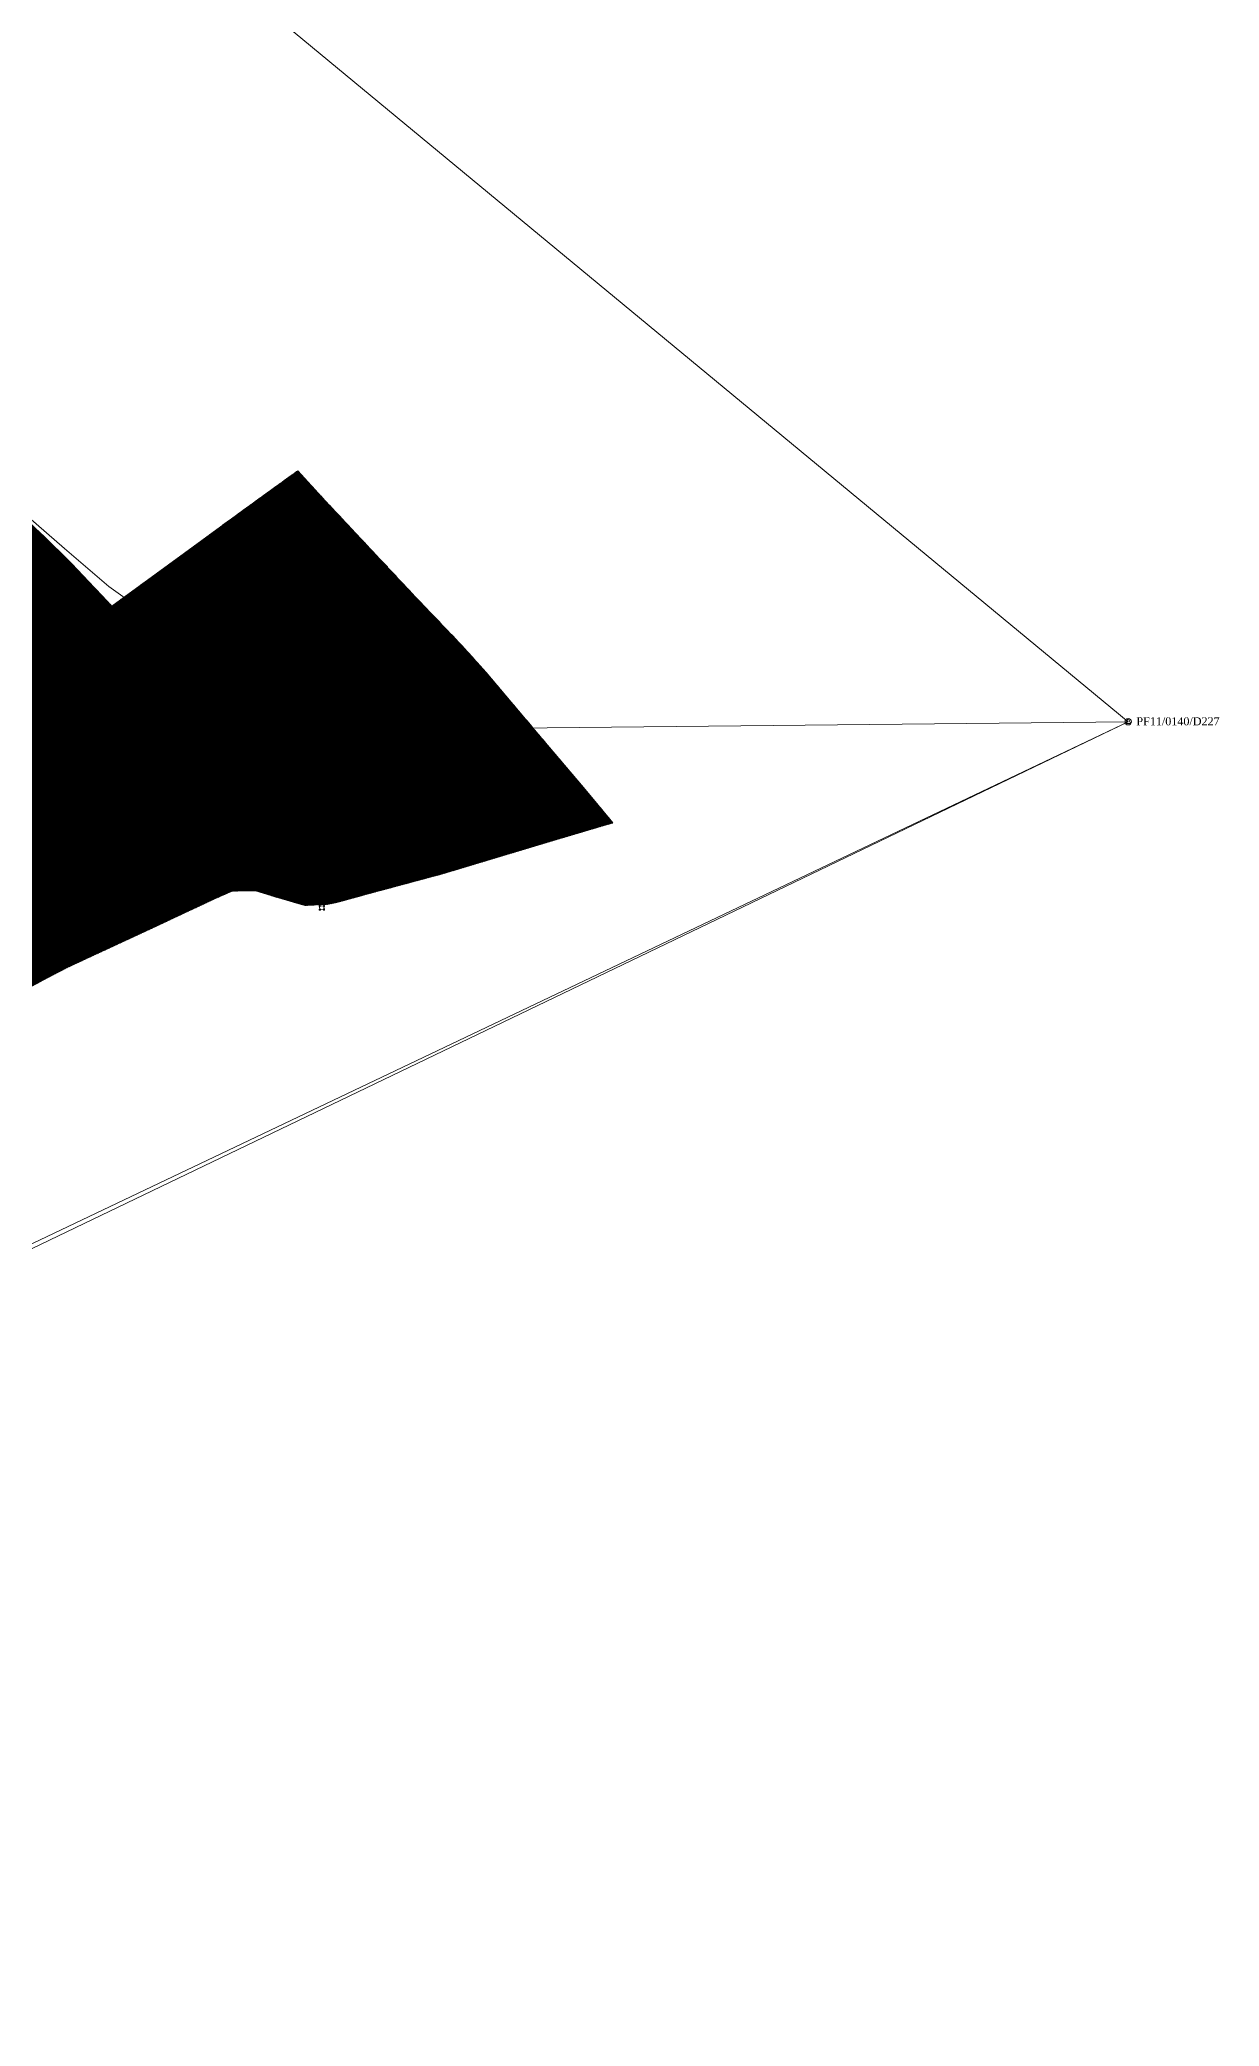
# Model space of a CAD drawing. Header units: metres. Extents: x 1634723 to 1639087, y 4998862 to 5000837.
# Drawn here: x 1635340 to 1635782, y 4999580 to 5000325 of the extents above; entities that cross this region are included whole.
import ezdxf

# ---------------------------------------------------------------- set-up
doc = ezdxf.new("R2010")
doc.units = ezdxf.units.M
doc.header["$MEASUREMENT"] = 0
doc.linetypes.add('DASHED2', pattern=[0.9525, 0.635, -0.3175])
for name, color, linetype, lineweight in [('Estratto di Mappa_Num_Penna__210', 6, 'Continuous', 18), ('Estratto di Mappa_Num_Penna__3', 3, 'Continuous', 18), ('Estratto di Mappa_Num_Penna__5', 5, 'Continuous', 18), ('Estratto di Mappa_Num_Penna__6', 6, 'Continuous', 18), ('Estratto di Mappa_Num_Penna__7', 7, 'Continuous', 18), ('Rilevato_Num_Penna__7', 7, 'Continuous', 18), ('Superficie Estratto di Mappa_Num_Penna__255', 255, 'Continuous', 18)]:
    doc.layers.add(name, color=color, linetype=linetype, lineweight=lineweight)
doc.styles.add('GENERATED_STYLE_2', font='times.ttf')

msp = doc.modelspace()

# ---------------------------------------------------------------- hatches: boundary and pattern name
at = {"true_color": 0xed1f24, "transparency": 33554577}
h = msp.add_hatch(dxfattribs=at)
h.set_pattern_fill('ANSI31', color=240)
h.set_pattern_definition([(45, (0, 0), (-0.0883883476483, 0.0883883476483), [])])
h.paths.add_polyline_path([(1635526.24, 5000065.47), (1635507.46, 5000087.71), (1635497.81, 5000098.43), (1635480.45, 5000116.54), (1635458.69, 5000139.76), (1635446.95, 5000152.25), (1635436.73, 5000163.39), (1635413.72, 5000146.74), (1635394.33, 5000132.45), (1635367.06, 5000112.66), (1635351.85, 5000128.57), (1635343.41, 5000137), (1635326.46, 5000153.08), (1635315.06, 5000164.62), (1635299.63, 5000180.47), (1635286.07, 5000194.2), (1635268.14, 5000212.57), (1635245.57, 5000235.23), (1635231.89, 5000248.52), (1635230.69, 5000247.21), (1635206.75, 5000218.51), (1635179.44, 5000185.08), (1635118.26, 5000112.86), (1635097.59, 5000123.11), (1635072.39, 5000135.49), (1635065.99, 5000138.61), (1635039.18, 5000151.68), (1635007.83, 5000167.08), (1634978.71, 5000181.7), (1634946.14, 5000197.62), (1634921.63, 5000209.59), (1634880.08, 5000229.83), (1634856.16, 5000241.51), (1634804.13, 5000266.71), (1634765.36, 5000285.77), (1634759.43, 5000288.75), (1634759.05, 5000282.91), (1634764.46, 5000280.19), (1634776.24, 5000274.43), (1634794.75, 5000265.4), (1634811.14, 5000257.55), (1634834.33, 5000246.09), (1634848.1, 5000239.4), (1634861.32, 5000233.11), (1634882.43, 5000222.64), (1634892.46, 5000217.83), (1634908.18, 5000210.06), (1634943.2, 5000192.84), (1634951.26, 5000188.87), (1634956.81, 5000186.19), (1634959.06, 5000185.25), (1634972.31, 5000178.74), (1634890.31, 5000047.06), (1634973.84, 4999995.04), (1634999.3, 4999980.22), (1635039.01, 4999956.85), (1635071.14, 4999938.34), (1635094.15, 4999924.96), (1635112.74, 4999913.87), (1635123.75, 4999907.63), (1635146.41, 4999893.67), (1635160.05, 4999885.62), (1635167.01, 4999881.17), (1635171.77, 4999880.3), (1635176.39, 4999882.42), (1635199.27, 4999895.15), (1635224.34, 4999909.14), (1635243.82, 4999919.49), (1635286.62, 4999942.82), (1635318.08, 4999959.84), (1635342.78, 4999973.26), (1635350.54, 4999977.25), (1635379.86, 4999990.85), (1635405.74, 5000002.97), (1635412.12, 5000005.78), (1635420.86, 5000005.94), (1635428.23, 5000003.63), (1635439.41, 5000000.39), (1635447.93, 5000000.82), (1635451.37, 5000001.52), (1635463.57, 5000004.87), (1635491, 5000012.24), (1635532.33, 5000024.69), (1635554.97, 5000031.36), (1635543.88, 5000044.58)])

# ---------------------------------------------------------------- linework, layer by layer
at = {"layer": 'Estratto di Mappa_Num_Penna__210', "linetype": 'Continuous', "flags": 128}
for points in [[(1635318.08, 4999959.84), (1635342.78, 4999973.26), (1635350.54, 4999977.25), (1635379.86, 4999990.85), (1635405.74, 5000002.97), (1635412.12, 5000005.78), (1635420.86, 5000005.94), (1635428.23, 5000003.63), (1635439.41, 5000000.39), (1635447.93, 5000000.82), (1635451.37, 5000001.52), (1635463.57, 5000004.87), (1635491, 5000012.24), (1635532.63, 5000024.79), (1635554.97, 5000031.36), (1635543.88, 5000044.58), (1635526.24, 5000065.47), (1635507.46, 5000087.71), (1635497.81, 5000098.43), (1635480.45, 5000116.54), (1635458.69, 5000139.76), (1635446.95, 5000152.25), (1635436.73, 5000163.39), (1635413.72, 5000146.74), (1635394.33, 5000132.45), (1635367.06, 5000112.66), (1635351.85, 5000128.57), (1635343.41, 5000137), (1635326.46, 5000153.08)], [(1635436.73, 5000163.39), (1635413.72, 5000146.74)], [(1635446.95, 5000152.25), (1635436.73, 5000163.39)], [(1635343.41, 5000137), (1635326.46, 5000153.08)], [(1635458.69, 5000139.76), (1635446.95, 5000152.25)], [(1635413.72, 5000146.74), (1635394.33, 5000132.45)], [(1635351.85, 5000128.57), (1635343.41, 5000137)], [(1635480.45, 5000116.54), (1635458.69, 5000139.76)], [(1635367.06, 5000112.66), (1635351.85, 5000128.57)], [(1635394.33, 5000132.45), (1635367.06, 5000112.66)], [(1635497.81, 5000098.43), (1635480.45, 5000116.54)], [(1635507.46, 5000087.71), (1635497.81, 5000098.43)], [(1635526.24, 5000065.47), (1635507.46, 5000087.71)], [(1635543.88, 5000044.58), (1635526.24, 5000065.47)], [(1635554.97, 5000031.36), (1635543.88, 5000044.58)], [(1635532.63, 5000024.79), (1635554.97, 5000031.36)], [(1635491, 5000012.24), (1635532.63, 5000024.79)], [(1635463.57, 5000004.87), (1635491, 5000012.24)], [(1635379.86, 4999990.85), (1635405.74, 5000002.97)], [(1635405.74, 5000002.97), (1635412.12, 5000005.78)], [(1635412.12, 5000005.78), (1635420.86, 5000005.94)], [(1635420.86, 5000005.94), (1635428.23, 5000003.63)], [(1635428.23, 5000003.63), (1635439.41, 5000000.39)], [(1635439.41, 5000000.39), (1635447.93, 5000000.82)], [(1635447.93, 5000000.82), (1635451.37, 5000001.52)], [(1635451.37, 5000001.52), (1635463.57, 5000004.87)], [(1635350.54, 4999977.25), (1635379.86, 4999990.85)], [(1635342.78, 4999973.26), (1635350.54, 4999977.25)], [(1635318.08, 4999959.84), (1635342.78, 4999973.26)]]:
    msp.add_lwpolyline(points, dxfattribs=at)
at = {"layer": 'Estratto di Mappa_Num_Penna__3', "linetype": 'Continuous'}
for p, q in [((1634821.55, 5000835.17), (1635748.27, 5000069.28)), ((1635427.87, 5000155.96), (1635427.62, 5000155.96)), ((1635427.74, 5000156.09), (1635427.74, 5000155.84)), ((1635427.74, 5000155.96), (1635427.74, 5000155.96)), ((1635436.05, 5000161.75), (1635435.8, 5000161.75)), ((1635435.93, 5000161.88), (1635435.93, 5000161.63)), ((1635435.93, 5000161.75), (1635435.93, 5000161.75)), ((1635453.37, 5000142.62), (1635453.12, 5000142.62)), ((1635453.25, 5000142.74), (1635453.25, 5000142.49)), ((1635453.25, 5000142.62), (1635453.25, 5000142.62)), ((1635349.4, 5000134.23), (1635349.15, 5000134.23)), ((1635349.28, 5000134.36), (1635349.28, 5000134.11)), ((1635349.28, 5000134.23), (1635349.28, 5000134.23)), ((1635402.91, 5000138.45), (1635402.66, 5000138.45)), ((1635402.78, 5000138.58), (1635402.78, 5000138.33)), ((1635402.78, 5000138.45), (1635402.78, 5000138.45)), ((1635366.04, 5000119.96), (1635365.79, 5000119.96)), ((1635365.91, 5000120.09), (1635365.91, 5000119.84)), ((1635365.91, 5000119.96), (1635365.91, 5000119.96)), ((1635379.69, 5000121.49), (1635379.44, 5000121.49)), ((1635379.56, 5000121.61), (1635379.56, 5000121.36)), ((1635379.56, 5000121.49), (1635379.56, 5000121.49)), ((1635372.15, 5000115.66), (1635371.9, 5000115.66)), ((1635372.03, 5000115.79), (1635372.03, 5000115.54)), ((1635372.03, 5000115.66), (1635372.03, 5000115.66)), ((1635486.49, 5000108.49), (1635486.24, 5000108.49)), ((1635486.36, 5000108.61), (1635486.36, 5000108.36)), ((1635486.36, 5000108.49), (1635486.36, 5000108.49)), ((1635748.27, 5000069.28), (1634729.63, 4999580.13)), ((1635748.27, 5000069.28), (1635009.76, 4999717.76)), ((1635748.27, 5000069.28), (1635197.24, 5000063.62)), ((1635521.4, 5000068.02), (1635521.15, 5000068.02)), ((1635521.27, 5000068.15), (1635521.27, 5000067.9)), ((1635521.27, 5000068.02), (1635521.27, 5000068.02)), ((1635543.35, 5000042.79), (1635543.1, 5000042.79)), ((1635543.22, 5000042.92), (1635543.22, 5000042.67)), ((1635543.22, 5000042.79), (1635543.22, 5000042.79)), ((1635553.37, 5000031.48), (1635553.12, 5000031.48)), ((1635553.24, 5000031.6), (1635553.24, 5000031.35)), ((1635553.24, 5000031.48), (1635553.24, 5000031.48)), ((1635512.8, 5000019.83), (1635512.55, 5000019.83)), ((1635512.67, 5000019.95), (1635512.67, 5000019.7)), ((1635512.67, 5000019.83), (1635512.67, 5000019.83)), ((1635417.95, 5000006.76), (1635417.7, 5000006.76)), ((1635417.83, 5000006.89), (1635417.83, 5000006.64)), ((1635417.83, 5000006.76), (1635417.83, 5000006.76)), ((1635467.71, 5000006.79), (1635467.46, 5000006.79)), ((1635467.59, 5000006.92), (1635467.59, 5000006.67)), ((1635467.59, 5000006.79), (1635467.59, 5000006.79)), ((1635479.24, 5000009.98), (1635478.99, 5000009.98)), ((1635479.11, 5000010.1), (1635479.11, 5000009.85)), ((1635479.11, 5000009.98), (1635479.11, 5000009.98)), ((1635404.38, 5000003.81), (1635404.13, 5000003.81)), ((1635404.26, 5000003.94), (1635404.26, 5000003.69)), ((1635404.26, 5000003.81), (1635404.26, 5000003.81)), ((1635412.81, 5000006.53), (1635412.56, 5000006.53)), ((1635412.69, 5000006.66), (1635412.69, 5000006.41)), ((1635412.69, 5000006.53), (1635412.69, 5000006.53)), ((1635424.95, 5000005.11), (1635424.7, 5000005.11)), ((1635424.82, 5000005.23), (1635424.82, 5000004.98)), ((1635424.82, 5000005.11), (1635424.82, 5000005.11)), ((1635437.96, 5000001.09), (1635437.71, 5000001.09)), ((1635437.83, 5000001.21), (1635437.83, 5000000.96)), ((1635437.83, 5000001.09), (1635437.83, 5000001.09)), ((1635443.46, 5000000.94), (1635443.21, 5000000.94)), ((1635443.34, 5000001.06), (1635443.34, 5000000.81)), ((1635443.34, 5000000.94), (1635443.34, 5000000.94)), ((1635447.77, 5000001.39), (1635447.52, 5000001.39)), ((1635447.64, 5000001.52), (1635447.64, 5000001.27)), ((1635447.64, 5000001.39), (1635447.64, 5000001.39)), ((1635452.03, 5000002.44), (1635451.78, 5000002.44)), ((1635451.91, 5000002.56), (1635451.91, 5000002.31)), ((1635451.91, 5000002.44), (1635451.91, 5000002.44)), ((1635391.13, 4999997.93), (1635390.88, 4999997.93)), ((1635391, 4999998.05), (1635391, 4999997.8)), ((1635391, 4999997.93), (1635391, 4999997.93)), ((1635364.18, 4999985.07), (1635363.93, 4999985.07)), ((1635364.06, 4999985.2), (1635364.06, 4999984.95)), ((1635364.06, 4999985.07), (1635364.06, 4999985.07)), ((1635347.58, 4999977.07), (1635347.33, 4999977.07)), ((1635347.46, 4999977.19), (1635347.46, 4999976.94)), ((1635347.46, 4999977.07), (1635347.46, 4999977.07))]:
    msp.add_line(p, q, dxfattribs=at)
at = {"layer": 'Estratto di Mappa_Num_Penna__5', "linetype": 'Continuous'}
for p, q in [((1635748.27, 5000070.48), (1635747.23, 5000068.68)), ((1635749.31, 5000068.68), (1635747.23, 5000068.68)), ((1635748.27, 5000070.48), (1635749.31, 5000068.68)), ((1635748.27, 5000069.28), (1635748.27, 5000069.28))]:
    msp.add_line(p, q, dxfattribs=at)
msp.add_circle((1635748.27, 5000069.28), 1.2, dxfattribs=at)
at = {"layer": 'Estratto di Mappa_Num_Penna__6', "linetype": 'Continuous'}
for p, q in [((1635445.26, 5000000.19), (1635444.69, 5000000.19)), ((1635445.17, 5000000.39), (1635444.77, 5000000.39)), ((1635444.77, 5000000.39), (1635444.77, 4999999.99)), ((1635444.77, 4999999.99), (1635445.17, 4999999.99)), ((1635444.97, 5000000.48), (1635444.97, 4999999.91)), ((1635444.97, 5000000.19), (1635444.97, 5000000.19)), ((1635445.17, 4999999.99), (1635445.17, 5000000.39)), ((1635446.86, 5000000.2), (1635446.29, 5000000.2)), ((1635446.77, 5000000.4), (1635446.37, 5000000.4)), ((1635446.37, 5000000.4), (1635446.37, 5000000)), ((1635446.37, 5000000), (1635446.77, 5000000)), ((1635446.57, 5000000.48), (1635446.57, 4999999.92)), ((1635446.57, 5000000.2), (1635446.57, 5000000.2)), ((1635446.77, 5000000), (1635446.77, 5000000.4)), ((1635445.31, 4999998.81), (1635444.74, 4999998.81)), ((1635445.23, 4999999.01), (1635444.83, 4999999.01)), ((1635444.83, 4999999.01), (1635444.83, 4999998.61)), ((1635444.83, 4999998.61), (1635445.23, 4999998.61)), ((1635445.03, 4999999.09), (1635445.03, 4999998.53)), ((1635445.03, 4999998.81), (1635445.03, 4999998.81)), ((1635445.23, 4999998.61), (1635445.23, 4999999.01)), ((1635446.89, 4999998.89), (1635446.33, 4999998.89)), ((1635446.81, 4999999.09), (1635446.41, 4999999.09)), ((1635446.41, 4999999.09), (1635446.41, 4999998.69)), ((1635446.41, 4999998.69), (1635446.81, 4999998.69)), ((1635446.61, 4999999.17), (1635446.61, 4999998.6)), ((1635446.61, 4999998.89), (1635446.61, 4999998.89)), ((1635446.81, 4999998.69), (1635446.81, 4999999.09))]:
    msp.add_line(p, q, dxfattribs=at)
at = {"layer": 'Estratto di Mappa_Num_Penna__7', "linetype": 'Continuous'}
for p, q in [((1635446.57, 5000000.2), (1635444.97, 5000000.19)), ((1635444.97, 5000000.19), (1635445.03, 4999998.81)), ((1635446.61, 4999998.89), (1635446.57, 5000000.2)), ((1635445.03, 4999998.81), (1635446.61, 4999998.89))]:
    msp.add_line(p, q, dxfattribs=at)
at = {"layer": 'Rilevato_Num_Penna__7', "linetype": 'Continuous'}
for p, q in [((1635427.74, 5000155.96), (1635402.78, 5000138.45)), ((1635435.93, 5000161.75), (1635427.74, 5000155.96)), ((1635453.25, 5000142.62), (1635435.93, 5000161.75)), ((1635349.28, 5000134.23), (1635335.71, 5000146.04)), ((1635486.36, 5000108.49), (1635453.25, 5000142.62)), ((1635365.91, 5000119.96), (1635349.28, 5000134.23)), ((1635402.78, 5000138.45), (1635379.56, 5000121.49)), ((1635372.03, 5000115.66), (1635365.91, 5000119.96)), ((1635379.56, 5000121.49), (1635372.03, 5000115.66)), ((1635521.27, 5000068.02), (1635486.36, 5000108.49)), ((1635543.22, 5000042.79), (1635521.27, 5000068.02)), ((1635553.24, 5000031.48), (1635543.22, 5000042.79)), ((1635512.67, 5000019.83), (1635553.24, 5000031.48)), ((1635479.11, 5000009.98), (1635512.67, 5000019.83)), ((1635412.69, 5000006.53), (1635417.83, 5000006.76)), ((1635417.83, 5000006.76), (1635424.82, 5000005.11)), ((1635451.91, 5000002.44), (1635467.59, 5000006.79)), ((1635467.59, 5000006.79), (1635479.11, 5000009.98)), ((1635391, 4999997.93), (1635404.26, 5000003.81)), ((1635404.26, 5000003.81), (1635412.69, 5000006.53)), ((1635424.82, 5000005.11), (1635437.83, 5000001.09)), ((1635437.83, 5000001.09), (1635443.34, 5000000.94)), ((1635443.34, 5000000.94), (1635447.64, 5000001.39)), ((1635447.64, 5000001.39), (1635451.91, 5000002.44)), ((1635364.06, 4999985.07), (1635391, 4999997.93)), ((1635347.46, 4999977.07), (1635364.06, 4999985.07)), ((1635331.17, 4999968.7), (1635347.46, 4999977.07))]:
    msp.add_line(p, q, dxfattribs=at)
at = {"layer": 'Superficie Estratto di Mappa_Num_Penna__255', "color": 4, "linetype": 'DASHED2', "ltscale": 5, "flags": 128}
msp.add_lwpolyline([(1634973.84, 4999995.04), (1634973.84, 4999995.04), (1634999.3, 4999980.22), (1635039.01, 4999956.85), (1635071.14, 4999938.34), (1635094.15, 4999924.96), (1635112.74, 4999913.87), (1635123.75, 4999907.63), (1635146.41, 4999893.67), (1635160.05, 4999885.62), (1635167.01, 4999881.17), (1635171.77, 4999880.3), (1635176.39, 4999882.42), (1635199.27, 4999895.15), (1635224.34, 4999909.14), (1635243.82, 4999919.49), (1635286.62, 4999942.82), (1635318.08, 4999959.84), (1635342.78, 4999973.26), (1635350.54, 4999977.25), (1635379.86, 4999990.85), (1635405.74, 5000002.97), (1635412.12, 5000005.78), (1635420.86, 5000005.94), (1635428.23, 5000003.63), (1635439.41, 5000000.39), (1635447.93, 5000000.82), (1635451.37, 5000001.52), (1635463.57, 5000004.87), (1635491, 5000012.24), (1635532.33, 5000024.69), (1635554.97, 5000031.36), (1635543.88, 5000044.58), (1635526.24, 5000065.47), (1635507.46, 5000087.71), (1635497.81, 5000098.43), (1635480.45, 5000116.54), (1635458.69, 5000139.76), (1635446.95, 5000152.25), (1635436.73, 5000163.39), (1635413.72, 5000146.74), (1635394.33, 5000132.45), (1635367.06, 5000112.66), (1635351.85, 5000128.57), (1635343.41, 5000137), (1635326.46, 5000153.08), (1635315.06, 5000164.62), (1635299.63, 5000180.47), (1635286.07, 5000194.2), (1635268.14, 5000212.57), (1635245.57, 5000235.23), (1635231.89, 5000248.52), (1635230.69, 5000247.21), (1635206.75, 5000218.51), (1635179.44, 5000185.08), (1635118.26, 5000112.86), (1635097.59, 5000123.11), (1635072.39, 5000135.49), (1635065.99, 5000138.61), (1635039.18, 5000151.68), (1635007.83, 5000167.08), (1634978.71, 5000181.7), (1634946.14, 5000197.62), (1634921.63, 5000209.59), (1634880.08, 5000229.83), (1634856.16, 5000241.51), (1634804.13, 5000266.71), (1634765.36, 5000285.77), (1634759.43, 5000288.75), (1634759.05, 5000282.91)], dxfattribs=at)
at = {"layer": 'Superficie Estratto di Mappa_Num_Penna__255', "linetype": 'Continuous', "flags": 128}
msp.add_lwpolyline([(1635318.08, 4999959.84), (1635342.78, 4999973.26), (1635350.54, 4999977.25), (1635379.86, 4999990.85), (1635405.74, 5000002.97), (1635412.12, 5000005.78), (1635420.86, 5000005.94), (1635428.23, 5000003.63), (1635439.41, 5000000.39), (1635447.93, 5000000.82), (1635451.37, 5000001.52), (1635463.57, 5000004.87), (1635491, 5000012.24), (1635532.33, 5000024.69), (1635554.97, 5000031.36), (1635543.88, 5000044.58), (1635526.24, 5000065.47), (1635507.46, 5000087.71), (1635497.81, 5000098.43), (1635480.45, 5000116.54), (1635458.69, 5000139.76), (1635446.95, 5000152.25), (1635436.73, 5000163.39), (1635413.72, 5000146.74), (1635394.33, 5000132.45), (1635367.06, 5000112.66), (1635351.85, 5000128.57), (1635343.41, 5000137), (1635326.46, 5000153.08)], dxfattribs=at)

# ---------------------------------------------------------------- texts
at = {"layer": 'Estratto di Mappa_Num_Penna__5', "linetype": 'Continuous', "insert": (1635751.34, 5000067.91), "char_height": 3, "attachment_point": 7, "style": 'GENERATED_STYLE_2'}
msp.add_mtext('\\A1;{\\fTimes New Roman|b0|i0|c0|p18;PF11/0140/D227}', dxfattribs=at)

doc.saveas('drawing.dxf')
